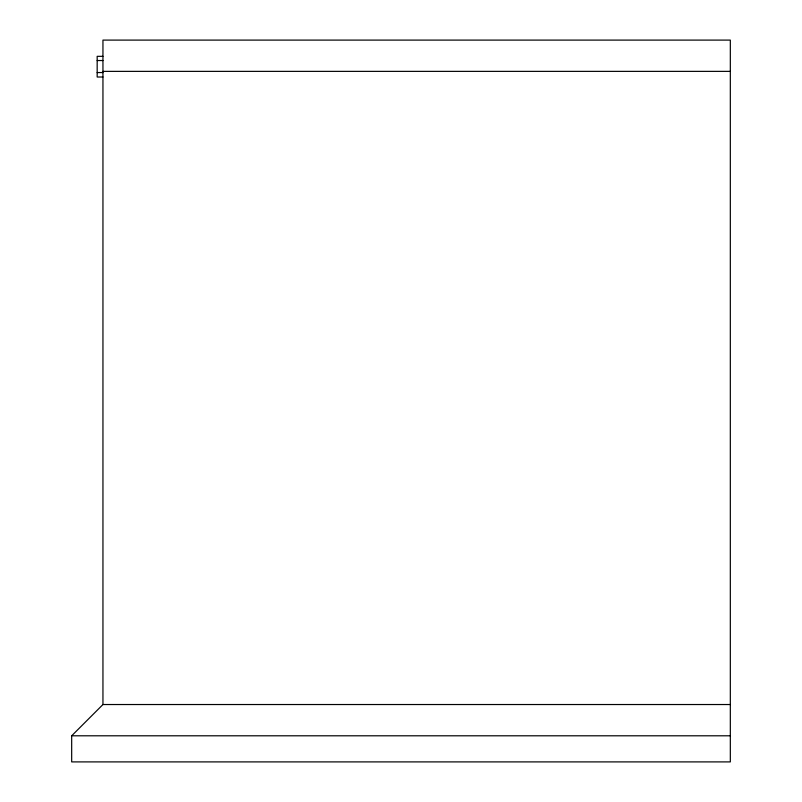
<?xml version="1.0" encoding="UTF-8"?>
<svg xmlns="http://www.w3.org/2000/svg" width="802" height="802" viewBox="0 0 802 802"><rect width="100%" height="100%" fill="white"/><g stroke="black" fill="none" stroke-linecap="round" stroke-linejoin="round"><path stroke-width="1.2" d="M71.679 735.795L102.947 704.527L102.947 40.1L730.321 40.1L730.321 761.9L71.679 761.9L71.679 735.795L730.321 735.795M102.947 56.33L97.172 56.33L97.172 77.012L102.947 77.012M97.172 60.531L102.947 60.531M102.947 71.368L730.321 71.368M97.172 72.551L102.947 72.551M102.947 704.527L730.321 704.527"/></g></svg>
